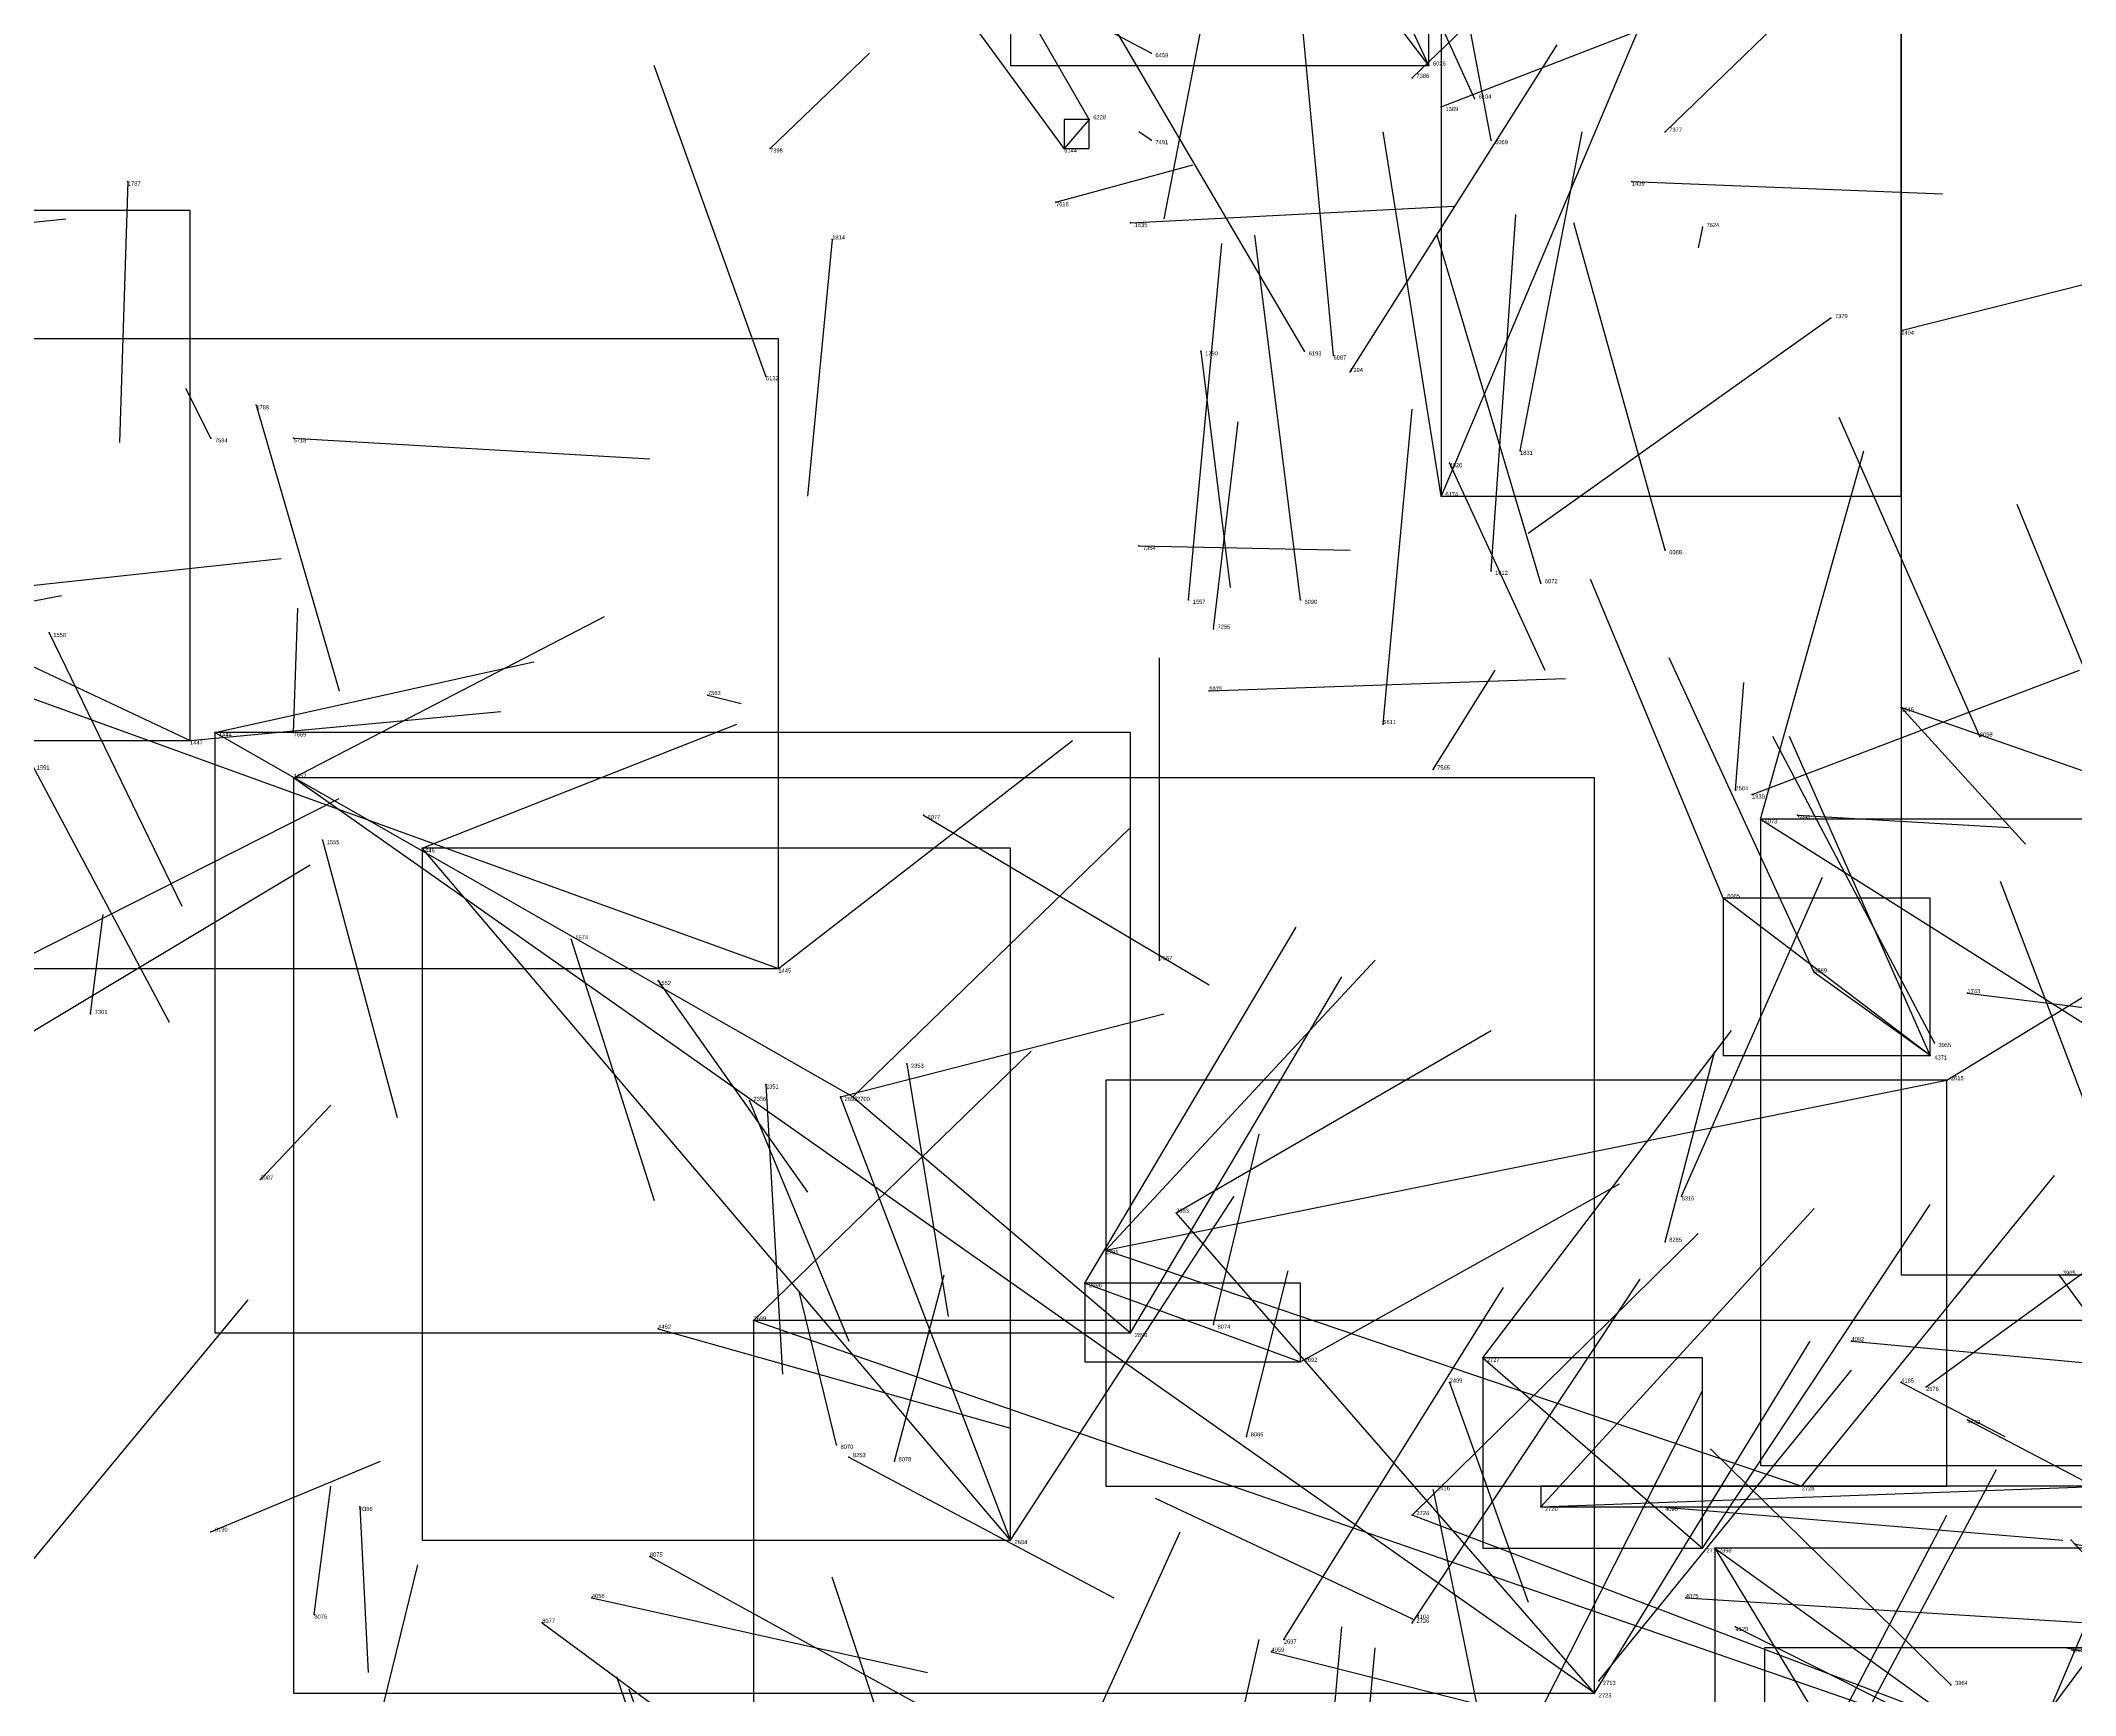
# Model space of a CAD drawing. Extents: x 59.1 to 70.8, y 600.3 to 605.1.
# Drawn here: x 66.69 to 67.181, y 603.7105 to 604.11 of the extents above; entities that cross this region are included whole.
import ezdxf

# ---------------------------------------------------------------- set-up
doc = ezdxf.new("R2010")
doc.units = 0
for name, color, linetype in [('Clients', 3, 'CONTINUOUS'), ('Facilities', 3, 'CONTINUOUS'), ('Facilities_lines', 3, 'CONTINUOUS'), ('Min_max_boxes', 1, 'CONTINUOUS'), ('Normals', 1, 'CONTINUOUS'), ('Source_points', 5, 'CONTINUOUS'), ('Text', 3, 'CONTINUOUS')]:
    doc.layers.add(name, color=color, linetype=linetype)

msp = doc.modelspace()

# ---------------------------------------------------------------- linework, layer by layer
at = {"layer": 'Clients', "color": 5}
for p in [(66.937, 604.084, 457.541), (67.028, 604, 457.551), (67.139, 603.949, 448.503), (66.732, 603.943, 452.111), (66.726, 603.941, 452.19), (66.751, 603.932, 452.067), (66.782, 603.915, 452.049), (67.096, 603.903, 457.887), (66.868, 603.886, 452.036), (67.118, 603.885, 457.914), (67.15, 603.859, 451.377), (66.883, 603.855, 451.904), (66.964, 603.827, 451.84), (66.862, 603.801, 451.964), (66.953, 603.798, 451.952), (66.994, 603.791, 451.8), (67.115, 603.761, 451.721), (67.021, 603.754, 451.765), (67.091, 603.746, 451.797)]:
    msp.add_point(p, dxfattribs=at)
at = {"layer": 'Facilities', "color": 3}
for p in [(66.958, 604.107, 457.425), (67.025, 604.104, 457.447), (67.021, 604.101, 460.462), (67.028, 604.094, 451.492), (67.036, 604.096, 457.981), (66.943, 604.091, 457.484), (66.866, 604.084, 460.686), (66.958, 604.086, 458.778), (67.04, 604.086, 457.51), (67.082, 604.088, 460.72), (66.711, 604.076, 448.601), (67.074, 604.076, 451.958), (66.935, 604.071, 458.68), (66.953, 604.066, 452.01), (67.091, 604.065, 458.821), (66.881, 604.062, 448.625), (67.122, 604.043, 460.6), (67.139, 604.04, 451.528), (66.97, 604.035, 448.599), (66.995, 604.035, 457.494), (67.002, 604.034, 457.734), (67.006, 604.03, 460.552), (66.865, 604.029, 457.969), (66.742, 604.022, 448.737), (66.731, 604.014, 462.144), (66.751, 604.014, 453.509), (67.047, 604.011, 448.944), (67.03, 604.008, 448.586), (66.955, 603.988, 458.638), (67.082, 603.987, 457.846), (67.04, 603.982, 448.876), (67.052, 603.979, 457.609), (66.967, 603.975, 448.903), (66.994, 603.975, 457.59), (66.692, 603.967, 448.823), (66.973, 603.968, 460.77), (66.851, 603.952, 462.275), (66.972, 603.953, 456.081), (66.751, 603.943, 462.06), (67.014, 603.945, 448.831), (67.158, 603.942, 457.961), (67.026, 603.934, 458.772), (67.099, 603.929, 458.949), (67.103, 603.928, 451.488), (66.903, 603.923, 457.921), (67.105, 603.922, 457.726), (67.114, 603.923, 456.017), (66.758, 603.917, 448.779), (66.818, 603.893, 448.831), (66.96, 603.888, 460.647), (66.839, 603.883, 448.916), (67.155, 603.88, 449.035), (66.702, 603.875, 458.764), (67.147, 603.868, 458.007), (66.899, 603.863, 448.643), (67.146, 603.865, 457.959), (66.865, 603.858, 448.698), (66.861, 603.854, 448.887), (66.886, 603.855, 451.992), (66.743, 603.835, 458.716), (67.086, 603.831, 458.724), (67.082, 603.82, 458.898), (66.947, 603.818, 451.863), (66.942, 603.81, 451.945), (67.177, 603.812, 458.023), (66.839, 603.799, 453.407), (66.973, 603.8, 458.883), (67.127, 603.796, 455.386), (67.038, 603.792, 451.824), (67.03, 603.786, 448.583), (67.139, 603.786, 455.939), (67.145, 603.785, 451.517), (67.155, 603.777, 456.024), (66.882, 603.771, 458.928), (66.981, 603.773, 458.839), (66.885, 603.768, 460.181), (66.896, 603.767, 458.865), (67.026, 603.76, 448.633), (66.767, 603.756, 457.212), (67.052, 603.756, 451.74), (67.081, 603.756, 455.313), (66.731, 603.75, 458.681), (66.924, 603.748, 451.945), (67.094, 603.746, 448.575), (67.18, 603.748, 458.022), (67.181, 603.747, 454.984), (66.837, 603.744, 458.553), (66.823, 603.734, 455.98), (67.087, 603.734, 455.247), (66.756, 603.73, 458.795), (66.811, 603.728, 458.524), (67.021, 603.729, 455.598), (67.021, 603.728, 451.805), (67.099, 603.727, 455.874), (66.987, 603.721, 455.541), (66.99, 603.724, 451.832), (67.179, 603.722, 455.021), (67.065, 603.711, 451.833), (67.066, 603.714, 451.712), (67.151, 603.713, 458.049)]:
    msp.add_point(p, dxfattribs=at)
at = {"layer": 'Facilities_lines', "color": 3}
for p, q in [((67.139, 604.263, 457.269), (67.028, 604, 457.551)), ((67.025, 604.104, 457.447), (66.924, 604.236, 457.208)), ((66.943, 604.091, 457.484), (66.937, 604.084, 457.541)), ((66.454, 604.069, 452.449), (66.726, 603.941, 452.19)), ((66.448, 604.038, 452.444), (66.868, 603.886, 452.036)), ((67.531, 603.812, 448.486), (67.139, 603.949, 448.503)), ((66.886, 603.855, 451.992), (66.732, 603.943, 452.111)), ((67.065, 603.711, 451.833), (66.751, 603.932, 452.067)), ((67.105, 603.922, 457.726), (67.352, 603.766, 458.126)), ((66.924, 603.748, 451.945), (66.782, 603.915, 452.049)), ((67.146, 603.865, 457.959), (67.096, 603.903, 457.887)), ((67.146, 603.865, 457.959), (67.118, 603.885, 457.914)), ((66.947, 603.818, 451.863), (67.15, 603.859, 451.377)), ((66.924, 603.748, 451.945), (66.883, 603.855, 451.904)), ((66.886, 603.855, 451.992), (66.953, 603.798, 451.952)), ((67.065, 603.711, 451.833), (66.964, 603.827, 451.84)), ((66.947, 603.818, 451.863), (67.115, 603.761, 451.721)), ((66.942, 603.81, 451.945), (66.994, 603.791, 451.8)), ((67.252, 603.666, 451.606), (66.862, 603.801, 451.964)), ((67.038, 603.792, 451.824), (67.091, 603.746, 451.797)), ((67.052, 603.756, 451.74), (67.188, 603.761, 451.517)), ((67.252, 603.666, 451.606), (67.021, 603.754, 451.765)), ((67.094, 603.746, 448.575), (67.336, 603.572, 448.457))]:
    msp.add_line(p, q, dxfattribs=at)
at = {"layer": 'Min_max_boxes', "color": 1}
for p, q in [((67.028, 604.263, 457.269), (67.028, 604, 457.269)), ((67.028, 604.263, 457.551), (67.028, 604, 457.551)), ((67.139, 604, 457.269), (67.139, 604.263, 457.269)), ((67.139, 604, 457.551), (67.139, 604.263, 457.551)), ((66.924, 604.236, 457.208), (66.924, 604.104, 457.208)), ((66.924, 604.236, 457.447), (66.924, 604.104, 457.447)), ((67.025, 604.104, 457.208), (67.025, 604.236, 457.208)), ((67.025, 604.104, 457.447), (67.025, 604.236, 457.447)), ((67.139, 604.172, 448.486), (67.139, 603.812, 448.486)), ((67.139, 604.172, 448.595), (67.139, 603.812, 448.595)), ((66.924, 604.104, 457.208), (67.025, 604.104, 457.208)), ((66.924, 604.104, 457.447), (67.025, 604.104, 457.447)), ((66.924, 604.104, 457.208), (66.924, 604.104, 457.447)), ((67.025, 604.104, 457.208), (67.025, 604.104, 457.447)), ((66.943, 604.091, 457.484), (66.937, 604.091, 457.484)), ((66.937, 604.091, 457.484), (66.937, 604.084, 457.484)), ((66.943, 604.091, 457.541), (66.937, 604.091, 457.541)), ((66.937, 604.091, 457.541), (66.937, 604.084, 457.541)), ((66.937, 604.091, 457.484), (66.937, 604.091, 457.541)), ((66.943, 604.084, 457.484), (66.943, 604.091, 457.484)), ((66.943, 604.084, 457.541), (66.943, 604.091, 457.541)), ((66.943, 604.091, 457.484), (66.943, 604.091, 457.541)), ((66.937, 604.084, 457.484), (66.943, 604.084, 457.484)), ((66.937, 604.084, 457.541), (66.943, 604.084, 457.541)), ((66.937, 604.084, 457.484), (66.937, 604.084, 457.541)), ((66.943, 604.084, 457.484), (66.943, 604.084, 457.541)), ((66.726, 604.069, 452.19), (66.454, 604.069, 452.19)), ((66.726, 604.069, 452.449), (66.454, 604.069, 452.449)), ((66.726, 603.941, 452.19), (66.726, 604.069, 452.19)), ((66.726, 603.941, 452.449), (66.726, 604.069, 452.449)), ((66.726, 604.069, 452.19), (66.726, 604.069, 452.449)), ((66.868, 604.038, 452.036), (66.448, 604.038, 452.036)), ((66.868, 604.038, 452.444), (66.448, 604.038, 452.444)), ((66.868, 603.886, 452.036), (66.868, 604.038, 452.036)), ((66.868, 603.886, 452.444), (66.868, 604.038, 452.444)), ((66.868, 604.038, 452.036), (66.868, 604.038, 452.444)), ((67.028, 604, 457.269), (67.139, 604, 457.269)), ((67.028, 604, 457.551), (67.139, 604, 457.551)), ((67.028, 604, 457.269), (67.028, 604, 457.551)), ((67.139, 604, 457.269), (67.139, 604, 457.551)), ((66.953, 603.943, 451.952), (66.732, 603.943, 451.952)), ((66.732, 603.943, 451.952), (66.732, 603.798, 451.952)), ((66.953, 603.943, 452.111), (66.732, 603.943, 452.111)), ((66.732, 603.943, 452.111), (66.732, 603.798, 452.111)), ((66.732, 603.943, 451.952), (66.732, 603.943, 452.111)), ((66.953, 603.798, 451.952), (66.953, 603.943, 451.952)), ((66.953, 603.798, 452.111), (66.953, 603.943, 452.111)), ((66.953, 603.943, 451.952), (66.953, 603.943, 452.111)), ((66.454, 603.941, 452.19), (66.726, 603.941, 452.19)), ((66.454, 603.941, 452.449), (66.726, 603.941, 452.449)), ((66.726, 603.941, 452.19), (66.726, 603.941, 452.449)), ((67.065, 603.932, 451.833), (66.751, 603.932, 451.833)), ((66.751, 603.932, 451.833), (66.751, 603.711, 451.833)), ((67.065, 603.932, 452.067), (66.751, 603.932, 452.067)), ((66.751, 603.932, 452.067), (66.751, 603.711, 452.067)), ((66.751, 603.932, 451.833), (66.751, 603.932, 452.067)), ((67.065, 603.711, 451.833), (67.065, 603.932, 451.833)), ((67.065, 603.711, 452.067), (67.065, 603.932, 452.067)), ((67.065, 603.932, 451.833), (67.065, 603.932, 452.067)), ((67.352, 603.922, 457.726), (67.105, 603.922, 457.726)), ((67.105, 603.922, 457.726), (67.105, 603.766, 457.726)), ((67.352, 603.922, 458.126), (67.105, 603.922, 458.126)), ((67.105, 603.922, 458.126), (67.105, 603.766, 458.126)), ((67.105, 603.922, 457.726), (67.105, 603.922, 458.126)), ((66.924, 603.915, 451.904), (66.782, 603.915, 451.904)), ((66.782, 603.915, 451.904), (66.782, 603.748, 451.904)), ((66.924, 603.915, 452.049), (66.782, 603.915, 452.049)), ((66.782, 603.915, 452.049), (66.782, 603.748, 452.049)), ((66.782, 603.915, 451.904), (66.782, 603.915, 452.049)), ((66.924, 603.748, 451.904), (66.924, 603.915, 451.904)), ((66.924, 603.748, 452.049), (66.924, 603.915, 452.049)), ((66.924, 603.915, 451.904), (66.924, 603.915, 452.049)), ((67.146, 603.903, 457.887), (67.096, 603.903, 457.887)), ((67.096, 603.903, 457.887), (67.096, 603.865, 457.887)), ((67.146, 603.903, 457.959), (67.096, 603.903, 457.959)), ((67.096, 603.903, 457.959), (67.096, 603.865, 457.959)), ((67.096, 603.903, 457.887), (67.096, 603.903, 457.959)), ((67.146, 603.865, 457.887), (67.146, 603.903, 457.887)), ((67.146, 603.865, 457.959), (67.146, 603.903, 457.959)), ((67.146, 603.903, 457.887), (67.146, 603.903, 457.959)), ((66.448, 603.886, 452.036), (66.868, 603.886, 452.036)), ((66.448, 603.886, 452.444), (66.868, 603.886, 452.444)), ((66.868, 603.886, 452.036), (66.868, 603.886, 452.444)), ((67.096, 603.865, 457.887), (67.146, 603.865, 457.887)), ((67.096, 603.865, 457.959), (67.146, 603.865, 457.959)), ((67.096, 603.865, 457.887), (67.096, 603.865, 457.959)), ((67.146, 603.865, 457.887), (67.146, 603.865, 457.959)), ((67.15, 603.859, 451.377), (66.947, 603.859, 451.377)), ((66.947, 603.859, 451.377), (66.947, 603.761, 451.377)), ((67.15, 603.859, 451.863), (66.947, 603.859, 451.863)), ((66.947, 603.859, 451.863), (66.947, 603.761, 451.863)), ((66.947, 603.859, 451.377), (66.947, 603.859, 451.863)), ((67.15, 603.761, 451.377), (67.15, 603.859, 451.377)), ((67.15, 603.761, 451.863), (67.15, 603.859, 451.863)), ((67.15, 603.859, 451.377), (67.15, 603.859, 451.863)), ((66.994, 603.81, 451.8), (66.942, 603.81, 451.8)), ((66.942, 603.81, 451.8), (66.942, 603.791, 451.8)), ((66.994, 603.81, 451.945), (66.942, 603.81, 451.945)), ((66.942, 603.81, 451.945), (66.942, 603.791, 451.945)), ((66.942, 603.81, 451.8), (66.942, 603.81, 451.945)), ((66.994, 603.791, 451.8), (66.994, 603.81, 451.8)), ((66.994, 603.791, 451.945), (66.994, 603.81, 451.945)), ((66.994, 603.81, 451.8), (66.994, 603.81, 451.945)), ((67.139, 603.812, 448.486), (67.682, 603.812, 448.486)), ((67.139, 603.812, 448.595), (67.682, 603.812, 448.595)), ((67.139, 603.812, 448.486), (67.139, 603.812, 448.595)), ((67.252, 603.801, 451.606), (66.862, 603.801, 451.606)), ((66.862, 603.801, 451.606), (66.862, 603.666, 451.606)), ((67.252, 603.801, 451.964), (66.862, 603.801, 451.964)), ((66.862, 603.801, 451.964), (66.862, 603.666, 451.964)), ((66.862, 603.801, 451.606), (66.862, 603.801, 451.964)), ((66.732, 603.798, 451.952), (66.953, 603.798, 451.952)), ((66.732, 603.798, 452.111), (66.953, 603.798, 452.111)), ((66.732, 603.798, 451.952), (66.732, 603.798, 452.111)), ((66.953, 603.798, 451.952), (66.953, 603.798, 452.111)), ((66.942, 603.791, 451.8), (66.994, 603.791, 451.8)), ((66.942, 603.791, 451.945), (66.994, 603.791, 451.945)), ((66.942, 603.791, 451.8), (66.942, 603.791, 451.945)), ((66.994, 603.791, 451.8), (66.994, 603.791, 451.945)), ((67.091, 603.792, 451.797), (67.038, 603.792, 451.797)), ((67.038, 603.792, 451.797), (67.038, 603.746, 451.797)), ((67.091, 603.792, 451.824), (67.038, 603.792, 451.824)), ((67.038, 603.792, 451.824), (67.038, 603.746, 451.824)), ((67.038, 603.792, 451.797), (67.038, 603.792, 451.824)), ((67.091, 603.746, 451.797), (67.091, 603.792, 451.797)), ((67.091, 603.746, 451.824), (67.091, 603.792, 451.824)), ((67.091, 603.792, 451.797), (67.091, 603.792, 451.824)), ((67.105, 603.766, 457.726), (67.352, 603.766, 457.726)), ((67.105, 603.766, 458.126), (67.352, 603.766, 458.126)), ((67.105, 603.766, 457.726), (67.105, 603.766, 458.126)), ((66.947, 603.761, 451.377), (67.15, 603.761, 451.377)), ((66.947, 603.761, 451.863), (67.15, 603.761, 451.863)), ((66.947, 603.761, 451.377), (66.947, 603.761, 451.863)), ((67.188, 603.761, 451.517), (67.052, 603.761, 451.517)), ((67.052, 603.761, 451.517), (67.052, 603.756, 451.517)), ((67.188, 603.761, 451.74), (67.052, 603.761, 451.74)), ((67.052, 603.761, 451.74), (67.052, 603.756, 451.74)), ((67.052, 603.761, 451.517), (67.052, 603.761, 451.74)), ((67.15, 603.761, 451.377), (67.15, 603.761, 451.863)), ((67.052, 603.756, 451.517), (67.188, 603.756, 451.517)), ((67.052, 603.756, 451.74), (67.188, 603.756, 451.74)), ((67.052, 603.756, 451.517), (67.052, 603.756, 451.74)), ((66.782, 603.748, 451.904), (66.924, 603.748, 451.904)), ((66.782, 603.748, 452.049), (66.924, 603.748, 452.049)), ((66.782, 603.748, 451.904), (66.782, 603.748, 452.049)), ((66.924, 603.748, 451.904), (66.924, 603.748, 452.049)), ((67.038, 603.746, 451.797), (67.091, 603.746, 451.797)), ((67.038, 603.746, 451.824), (67.091, 603.746, 451.824)), ((67.038, 603.746, 451.797), (67.038, 603.746, 451.824)), ((67.091, 603.746, 451.797), (67.091, 603.746, 451.824)), ((67.336, 603.746, 448.457), (67.094, 603.746, 448.457)), ((67.094, 603.746, 448.457), (67.094, 603.572, 448.457)), ((67.336, 603.746, 448.575), (67.094, 603.746, 448.575)), ((67.094, 603.746, 448.575), (67.094, 603.572, 448.575)), ((67.094, 603.746, 448.457), (67.094, 603.746, 448.575)), ((67.344, 603.722, 458.245), (67.106, 603.722, 458.245)), ((67.106, 603.722, 458.245), (67.106, 603.39, 458.245)), ((67.344, 603.722, 458.306), (67.106, 603.722, 458.306)), ((67.106, 603.722, 458.306), (67.106, 603.39, 458.306)), ((67.106, 603.722, 458.245), (67.106, 603.722, 458.306)), ((66.751, 603.711, 451.833), (67.065, 603.711, 451.833)), ((66.751, 603.711, 452.067), (67.065, 603.711, 452.067)), ((66.751, 603.711, 451.833), (66.751, 603.711, 452.067)), ((67.065, 603.711, 451.833), (67.065, 603.711, 452.067))]:
    msp.add_line(p, q, dxfattribs=at)
at = {"layer": 'Normals', "color": 1}
for p, q in [((67.025, 604.104, 457.447), (66.987, 604.186, 457.489)), ((67.04, 604.086, 457.51), (67.023, 604.176, 457.55)), ((66.943, 604.091, 457.484), (66.898, 604.169, 457.529)), ((67.036, 604.096, 457.981), (67.003, 604.169, 458.041)), ((66.937, 604.084, 457.541), (66.882, 604.159, 457.578)), ((67.021, 604.101, 460.462), (67.078, 604.156, 460.4)), ((67.082, 604.088, 460.72), (67.144, 604.148, 460.669)), ((66.958, 604.107, 457.425), (66.907, 604.134, 457.506)), ((66.974, 604.134, 448.937), (66.961, 604.067, 449.01)), ((67.028, 604.094, 451.492), (67.113, 604.127, 451.534)), ((67.002, 604.034, 457.734), (66.994, 604.119, 457.787)), ((66.995, 604.035, 457.494), (66.948, 604.115, 457.532)), ((67.006, 604.03, 460.552), (67.056, 604.109, 460.587)), ((66.865, 604.029, 457.969), (66.838, 604.104, 458.03)), ((66.866, 604.084, 460.686), (66.89, 604.107, 460.78)), ((66.958, 604.086, 458.778), (66.955, 604.088, 458.878)), ((67.028, 604, 457.551), (67.014, 604.088, 457.596)), ((67.047, 604.011, 448.944), (67.062, 604.088, 448.882)), ((66.935, 604.071, 458.68), (66.968, 604.08, 458.774)), ((66.711, 604.076, 448.601), (66.709, 604.013, 448.679)), ((67.074, 604.076, 451.958), (67.149, 604.073, 452.024)), ((66.953, 604.066, 452.01), (67.031, 604.07, 452.073)), ((66.648, 604.062, 448.956), (66.696, 604.067, 449.044)), ((67.04, 603.982, 448.876), (67.046, 604.068, 448.826)), ((67.082, 603.987, 457.846), (67.06, 604.066, 457.903)), ((67.091, 604.065, 458.821), (67.09, 604.06, 458.921)), ((66.881, 604.062, 448.625), (66.875, 604, 448.703)), ((66.967, 603.975, 448.903), (66.975, 604.061, 448.852)), ((66.994, 603.975, 457.59), (66.983, 604.063, 457.636)), ((67.052, 603.979, 457.609), (67.027, 604.063, 457.657)), ((67.139, 604.04, 451.528), (67.222, 604.061, 451.58)), ((67.122, 604.043, 460.6), (67.049, 603.991, 460.645)), ((66.97, 604.035, 448.599), (66.977, 603.978, 448.681)), ((66.731, 604.014, 462.144), (66.725, 604.026, 462.243)), ((66.742, 604.022, 448.737), (66.762, 603.953, 448.807)), ((67.014, 603.945, 448.831), (67.021, 604.021, 448.766)), ((66.973, 603.968, 460.77), (66.979, 604.018, 460.856)), ((67.158, 603.942, 457.961), (67.124, 604.019, 458.015)), ((66.751, 604.014, 453.509), (66.837, 604.009, 453.56)), ((67.105, 603.922, 457.726), (67.13, 604.011, 457.764)), ((67.03, 604.008, 448.586), (67.053, 603.958, 448.669)), ((67.198, 603.922, 458.057), (67.167, 603.998, 458.114)), ((66.955, 603.988, 458.638), (67.006, 603.987, 458.724)), ((66.674, 603.977, 452.173), (66.748, 603.985, 452.24)), ((66.622, 603.962, 452.284), (66.695, 603.976, 452.351)), ((67.096, 603.903, 457.887), (67.064, 603.98, 457.943)), ((66.751, 603.943, 462.06), (66.752, 603.973, 462.155)), ((66.751, 603.932, 452.067), (66.826, 603.971, 452.12)), ((66.692, 603.967, 448.823), (66.724, 603.901, 448.891)), ((66.96, 603.888, 460.647), (66.96, 603.961, 460.715)), ((67.118, 603.885, 457.914), (67.083, 603.961, 457.969)), ((66.732, 603.943, 452.111), (66.809, 603.96, 452.173)), ((66.972, 603.953, 456.081), (67.058, 603.956, 456.131)), ((67.026, 603.934, 458.772), (67.041, 603.958, 458.868)), ((67.103, 603.928, 451.488), (67.182, 603.958, 451.541)), ((66.851, 603.952, 462.275), (66.859, 603.95, 462.375)), ((67.099, 603.929, 458.949), (67.101, 603.955, 459.045)), ((66.726, 603.941, 452.19), (66.801, 603.948, 452.256)), ((67.139, 603.949, 448.503), (67.169, 603.916, 448.592)), ((66.782, 603.915, 452.049), (66.858, 603.945, 452.106)), ((67.147, 603.868, 458.007), (67.108, 603.942, 458.062)), ((67.146, 603.865, 457.959), (67.112, 603.942, 458.013)), ((66.868, 603.886, 452.036), (66.939, 603.941, 452.081)), ((66.688, 603.935, 448.811), (66.721, 603.873, 448.882)), ((66.687, 603.889, 452.173), (66.762, 603.927, 452.227)), ((66.903, 603.923, 457.921), (66.972, 603.882, 457.862)), ((67.114, 603.923, 456.017), (67.165, 603.92, 456.103)), ((66.758, 603.917, 448.779), (66.776, 603.85, 448.851)), ((66.886, 603.855, 451.992), (66.953, 603.92, 452.029)), ((66.68, 603.866, 452.075), (66.755, 603.911, 452.124)), ((67.086, 603.831, 458.724), (67.12, 603.908, 458.778)), ((67.193, 603.828, 457.966), (67.163, 603.907, 458.019)), ((67.15, 603.859, 451.377), (67.222, 603.903, 451.431)), ((66.702, 603.875, 458.764), (66.705, 603.899, 458.861)), ((66.818, 603.893, 448.831), (66.838, 603.83, 448.906)), ((66.942, 603.81, 451.945), (66.993, 603.896, 451.953)), ((66.947, 603.818, 451.863), (67.012, 603.888, 451.892)), ((66.839, 603.883, 448.916), (66.875, 603.832, 448.994)), ((66.953, 603.798, 451.952), (67.004, 603.884, 451.96)), ((67.155, 603.88, 449.035), (67.228, 603.871, 448.967)), ((66.883, 603.855, 451.904), (66.961, 603.875, 451.963)), ((66.964, 603.827, 451.84), (67.04, 603.871, 451.888)), ((67.038, 603.792, 451.824), (67.098, 603.871, 451.836)), ((66.862, 603.801, 451.964), (66.929, 603.866, 452)), ((66.899, 603.863, 448.643), (66.909, 603.802, 448.722)), ((67.082, 603.82, 458.898), (67.094, 603.866, 458.986)), ((66.865, 603.858, 448.698), (66.869, 603.788, 448.769)), ((66.743, 603.835, 458.716), (66.76, 603.853, 458.813)), ((66.861, 603.854, 448.887), (66.885, 603.796, 448.965)), ((66.973, 603.8, 458.883), (66.984, 603.846, 458.971)), ((66.994, 603.791, 451.8), (67.071, 603.834, 451.846)), ((67.115, 603.761, 451.721), (67.176, 603.836, 451.747)), ((67.145, 603.785, 451.517), (67.218, 603.838, 451.56)), ((66.924, 603.748, 451.945), (66.978, 603.831, 451.957)), ((67.091, 603.746, 451.797), (67.146, 603.829, 451.808)), ((67.052, 603.756, 451.74), (67.118, 603.828, 451.762)), ((67.021, 603.754, 451.765), (67.09, 603.822, 451.79)), ((66.896, 603.767, 458.865), (66.908, 603.812, 458.954)), ((66.981, 603.773, 458.839), (66.991, 603.813, 458.93)), ((66.99, 603.724, 451.832), (67.043, 603.809, 451.838)), ((67.021, 603.728, 451.805), (67.076, 603.811, 451.809)), ((67.177, 603.812, 458.023), (67.225, 603.747, 457.964)), ((66.678, 603.731, 452.426), (66.74, 603.806, 452.448)), ((66.882, 603.771, 458.928), (66.873, 603.808, 459.02)), ((66.839, 603.799, 453.407), (66.924, 603.775, 453.453)), ((67.065, 603.711, 451.833), (67.117, 603.796, 451.84)), ((67.127, 603.796, 455.386), (67.225, 603.787, 455.404)), ((67.066, 603.714, 451.712), (67.127, 603.789, 451.738)), ((67.03, 603.786, 448.583), (67.049, 603.733, 448.666)), ((67.139, 603.786, 455.939), (67.164, 603.773, 456.035)), ((67.046, 603.695, 451.775), (67.091, 603.784, 451.778)), ((67.155, 603.777, 456.024), (67.195, 603.756, 456.113)), ((67.151, 603.713, 458.049), (67.093, 603.77, 458.108)), ((66.731, 603.75, 458.681), (66.772, 603.767, 458.771)), ((66.885, 603.768, 460.181), (66.949, 603.734, 460.25)), ((67.115, 603.677, 451.677), (67.162, 603.765, 451.684)), ((67.163, 603.691, 451.615), (67.221, 603.769, 451.638)), ((66.756, 603.73, 458.795), (66.76, 603.761, 458.89)), ((67.026, 603.76, 448.633), (67.038, 603.701, 448.713)), ((67.16, 603.672, 451.654), (67.199, 603.764, 451.653)), ((66.767, 603.756, 457.212), (66.769, 603.716, 457.304)), ((67.021, 603.729, 455.598), (66.959, 603.758, 455.671)), ((67.081, 603.756, 455.313), (67.178, 603.748, 455.338)), ((66.93, 603.673, 449.035), (66.965, 603.75, 449.088)), ((67.104, 603.666, 451.737), (67.15, 603.754, 451.745)), ((67.094, 603.746, 448.575), (67.12, 603.703, 448.661)), ((67.18, 603.748, 458.022), (67.233, 603.691, 457.959)), ((67.181, 603.747, 454.984), (67.277, 603.73, 455.005)), ((66.766, 603.681, 449.073), (66.781, 603.742, 449.15)), ((66.837, 603.744, 458.553), (66.906, 603.706, 458.614)), ((66.907, 603.661, 455.687), (66.881, 603.739, 455.63)), ((66.823, 603.734, 455.98), (66.904, 603.716, 456.036)), ((67.087, 603.734, 455.247), (67.184, 603.728, 455.271)), ((66.811, 603.728, 458.524), (66.876, 603.68, 458.584)), ((66.995, 603.627, 452.797), (67.004, 603.727, 452.797)), ((67.099, 603.727, 455.874), (67.137, 603.708, 455.965)), ((66.97, 603.661, 458.868), (66.984, 603.724, 458.944)), ((66.987, 603.721, 455.541), (67.082, 603.697, 455.56)), ((67.003, 603.622, 452.874), (67.012, 603.722, 452.87)), ((67.179, 603.722, 455.021), (67.273, 603.702, 455.047)), ((66.861, 603.622, 453.147), (66.829, 603.715, 453.13)), ((66.865, 603.619, 453.073), (66.832, 603.712, 453.056))]:
    msp.add_line(p, q, dxfattribs=at)
at = {"layer": 'Source_points', "color": 5}
for p in [(66.958, 604.107, 457.425), (67.025, 604.104, 457.447), (67.021, 604.101, 460.462), (67.028, 604.094, 451.492), (67.036, 604.096, 457.981), (66.943, 604.091, 457.484), (66.866, 604.084, 460.686), (66.937, 604.084, 457.541), (66.958, 604.086, 458.778), (67.04, 604.086, 457.51), (67.082, 604.088, 460.72), (66.711, 604.076, 448.601), (67.074, 604.076, 451.958), (66.935, 604.071, 458.68), (66.953, 604.066, 452.01), (67.091, 604.065, 458.821), (66.881, 604.062, 448.625), (67.122, 604.043, 460.6), (67.139, 604.04, 451.528), (66.97, 604.035, 448.599), (66.995, 604.035, 457.494), (67.002, 604.034, 457.734), (67.006, 604.03, 460.552), (66.865, 604.029, 457.969), (66.742, 604.022, 448.737), (66.731, 604.014, 462.144), (66.751, 604.014, 453.509), (67.047, 604.011, 448.944), (67.03, 604.008, 448.586), (67.028, 604, 457.551), (66.955, 603.988, 458.638), (67.082, 603.987, 457.846), (67.04, 603.982, 448.876), (67.052, 603.979, 457.609), (66.967, 603.975, 448.903), (66.994, 603.975, 457.59), (66.692, 603.967, 448.823), (66.973, 603.968, 460.77), (66.851, 603.952, 462.275), (66.972, 603.953, 456.081), (67.139, 603.949, 448.503), (66.732, 603.943, 452.111), (66.751, 603.943, 462.06), (67.014, 603.945, 448.831), (67.158, 603.942, 457.961), (66.726, 603.941, 452.19), (66.751, 603.932, 452.067), (67.026, 603.934, 458.772), (67.099, 603.929, 458.949), (67.103, 603.928, 451.488), (66.903, 603.923, 457.921), (67.105, 603.922, 457.726), (67.114, 603.923, 456.017), (66.758, 603.917, 448.779), (66.782, 603.915, 452.049), (67.096, 603.903, 457.887), (66.818, 603.893, 448.831), (66.96, 603.888, 460.647), (66.839, 603.883, 448.916), (66.868, 603.886, 452.036), (67.118, 603.885, 457.914), (67.155, 603.88, 449.035), (66.702, 603.875, 458.764), (67.147, 603.868, 458.007), (66.899, 603.863, 448.643), (67.146, 603.865, 457.959), (66.865, 603.858, 448.698), (67.15, 603.859, 451.377), (66.861, 603.854, 448.887), (66.883, 603.855, 451.904), (66.886, 603.855, 451.992), (66.743, 603.835, 458.716), (67.086, 603.831, 458.724), (66.964, 603.827, 451.84), (67.082, 603.82, 458.898), (66.947, 603.818, 451.863), (66.942, 603.81, 451.945), (67.177, 603.812, 458.023), (66.839, 603.799, 453.407), (66.862, 603.801, 451.964), (66.973, 603.8, 458.883), (66.953, 603.798, 451.952), (67.127, 603.796, 455.386), (66.994, 603.791, 451.8), (67.038, 603.792, 451.824), (67.03, 603.786, 448.583), (67.139, 603.786, 455.939), (67.145, 603.785, 451.517), (67.155, 603.777, 456.024), (66.882, 603.771, 458.928), (66.981, 603.773, 458.839), (66.885, 603.768, 460.181), (66.896, 603.767, 458.865), (67.026, 603.76, 448.633), (67.115, 603.761, 451.721), (66.767, 603.756, 457.212), (67.052, 603.756, 451.74), (67.081, 603.756, 455.313), (66.731, 603.75, 458.681), (67.021, 603.754, 451.765), (66.924, 603.748, 451.945), (67.091, 603.746, 451.797), (67.094, 603.746, 448.575), (67.18, 603.748, 458.022), (67.181, 603.747, 454.984), (66.837, 603.744, 458.553), (66.823, 603.734, 455.98), (67.087, 603.734, 455.247), (66.756, 603.73, 458.795), (66.811, 603.728, 458.524), (67.021, 603.729, 455.598), (67.021, 603.728, 451.805), (67.099, 603.727, 455.874), (66.987, 603.721, 455.541), (66.99, 603.724, 451.832), (67.179, 603.722, 455.021), (67.065, 603.711, 451.833), (67.066, 603.714, 451.712), (67.151, 603.713, 458.049)]:
    msp.add_point(p, dxfattribs=at)

# ---------------------------------------------------------------- texts
at = {"layer": 'Text', "color": 3}
for s, p in [('6459', (66.959, 604.106, 457.425)), ('6026', (67.026, 604.104, 457.447)), ('7386', (67.022, 604.101, 460.462)), ('1389', (67.029, 604.093, 451.492)), ('6104', (67.037, 604.096, 457.981)), ('6228', (66.944, 604.091, 457.484)), ('7377', (67.083, 604.088, 460.72)), ('7398', (66.866, 604.083, 460.686)), ('6144', (66.937, 604.083, 457.541)), ('7491', (66.959, 604.085, 458.778)), ('6069', (67.041, 604.085, 457.51)), ('1787', (66.711, 604.075, 448.601)), ('1439', (67.074, 604.075, 451.958)), ('7618', (66.935, 604.07, 458.68)), ('1635', (66.954, 604.065, 452.01)), ('7624', (67.092, 604.065, 458.821)), ('1814', (66.881, 604.062, 448.625)), ('7379', (67.123, 604.043, 460.6)), ('1404', (67.139, 604.039, 451.528)), ('1790', (66.971, 604.034, 448.599)), ('6193', (66.996, 604.034, 457.494)), ('6087', (67.002, 604.033, 457.734)), ('7394', (67.006, 604.03, 460.552)), ('6132', (66.865, 604.028, 457.969)), ('1789', (66.742, 604.021, 448.737)), ('7584', (66.732, 604.013, 462.144)), ('5718', (66.751, 604.013, 453.509)), ('1831', (67.047, 604.01, 448.944)), ('1820', (67.03, 604.007, 448.586)), ('6174', (67.029, 604, 457.551)), ('7354', (66.956, 603.987, 458.638)), ('6088', (67.083, 603.986, 457.846)), ('1612', (67.041, 603.981, 448.876)), ('6072', (67.053, 603.979, 457.609)), ('1557', (66.968, 603.974, 448.903)), ('6090', (66.995, 603.974, 457.59)), ('1558', (66.693, 603.966, 448.823)), ('7285', (66.974, 603.968, 460.77)), ('7563', (66.851, 603.952, 462.275)), ('5975', (66.972, 603.953, 456.081)), ('1615', (67.139, 603.948, 448.503)), ('1444', (66.733, 603.942, 452.111)), ('7669', (66.751, 603.942, 462.06)), ('1611', (67.014, 603.945, 448.831)), ('6098', (67.158, 603.942, 457.961)), ('1447', (66.726, 603.94, 452.19)), ('1551', (66.689, 603.934, 448.811)), ('1452', (66.751, 603.932, 452.067)), ('7565', (67.027, 603.934, 458.772)), ('7504', (67.099, 603.929, 458.949)), ('1930', (67.103, 603.927, 451.488)), ('6077', (66.904, 603.922, 457.921)), ('6073', (67.106, 603.921, 457.726)), ('5998', (67.114, 603.922, 456.017)), ('1555', (66.759, 603.916, 448.779)), ('1446', (66.782, 603.914, 452.049)), ('6085', (67.097, 603.903, 457.887)), ('1574', (66.819, 603.893, 448.831)), ('7567', (66.96, 603.888, 460.647)), ('1552', (66.839, 603.882, 448.916)), ('1445', (66.868, 603.885, 452.036)), ('6089', (67.118, 603.885, 457.914)), ('1743', (67.155, 603.88, 449.035)), ('7301', (66.703, 603.875, 458.764)), ('3955', (67.148, 603.867, 458.007)), ('2353', (66.9, 603.862, 448.643)), ('4371', (67.147, 603.864, 457.959)), ('2351', (66.865, 603.857, 448.698)), ('2615', (67.151, 603.859, 451.377)), ('2356', (66.862, 603.854, 448.887)), ('2695', (66.884, 603.854, 451.904)), ('2700', (66.887, 603.854, 451.992)), ('8087', (66.743, 603.835, 458.716)), ('8316', (67.086, 603.83, 458.724)), ('2693', (66.964, 603.827, 451.84)), ('8285', (67.083, 603.82, 458.898)), ('2701', (66.947, 603.817, 451.863)), ('2696', (66.943, 603.809, 451.945)), ('3965', (67.178, 603.812, 458.023)), ('4482', (66.839, 603.799, 453.407)), ('2699', (66.862, 603.801, 451.964)), ('8074', (66.974, 603.799, 458.883)), ('2698', (66.954, 603.797, 451.952)), ('4092', (67.127, 603.796, 455.386)), ('2692', (66.995, 603.791, 451.8)), ('2727', (67.039, 603.791, 451.824)), ('2409', (67.03, 603.786, 448.583)), ('4185', (67.139, 603.786, 455.939)), ('2676', (67.145, 603.784, 451.517)), ('4443', (67.155, 603.776, 456.024)), ('8070', (66.883, 603.77, 458.928)), ('8086', (66.982, 603.773, 458.839)), ('8253', (66.886, 603.768, 460.181)), ('8078', (66.897, 603.767, 458.865)), ('2416', (67.027, 603.76, 448.633)), ('2728', (67.115, 603.76, 451.721)), ('4386', (66.767, 603.755, 457.212)), ('2724', (67.022, 603.754, 451.765)), ('2720', (67.053, 603.755, 451.74)), ('4096', (67.082, 603.755, 455.313)), ('8130', (66.732, 603.75, 458.681)), ('8075', (66.837, 603.744, 458.553)), ('2694', (66.925, 603.747, 451.945)), ('2715', (67.092, 603.745, 451.797)), ('2398', (67.095, 603.745, 448.575)), ('4056', (66.823, 603.734, 455.98)), ('4075', (67.087, 603.734, 455.247)), ('8076', (66.756, 603.729, 458.795)), ('8077', (66.811, 603.728, 458.524)), ('4104', (67.022, 603.729, 455.598)), ('2726', (67.022, 603.728, 451.805)), ('4120', (67.099, 603.726, 455.874)), ('4059', (66.987, 603.721, 455.541)), ('2697', (66.99, 603.723, 451.832)), ('4095', (67.18, 603.721, 455.021)), ('2723', (67.066, 603.71, 451.833)), ('2713', (67.067, 603.713, 451.712)), ('3964', (67.152, 603.713, 458.049))]:
    msp.add_text(s, height=0.001, dxfattribs=at).set_placement(p)

doc.saveas('drawing.dxf')
